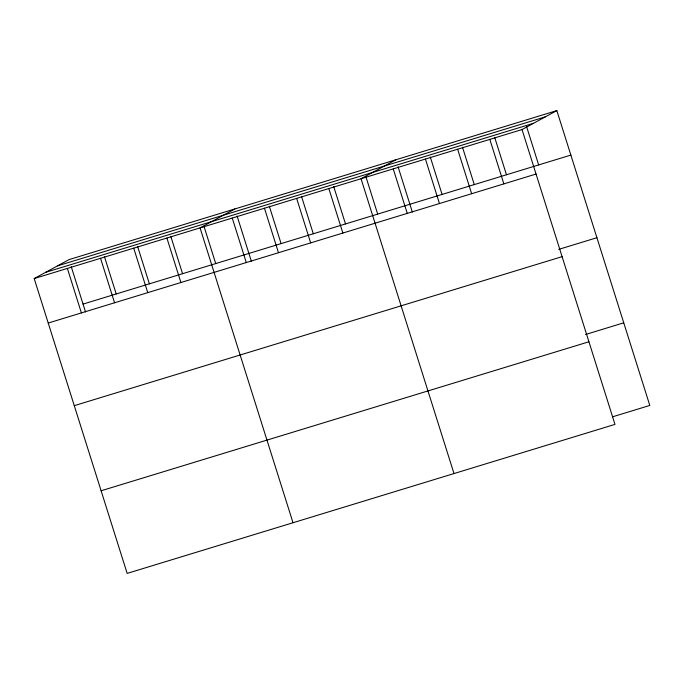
<?xml version="1.0" encoding="UTF-8"?>
<svg xmlns="http://www.w3.org/2000/svg" width="684" height="684" viewBox="0 0 684 684"><rect width="100%" height="100%" fill="white"/><g stroke="black" fill="none" stroke-linecap="round" stroke-linejoin="round"><path stroke-width="1.03" d="M556.836 110.603L522.02 129.55L614.984 424.388L127.164 573.397L34.2 278.559L69.016 259.612L556.836 110.603L649.8 405.441L612.573 416.812M234.877 208.953L200.061 227.9L293.017 522.73M395.856 159.782L361.041 178.721L454.005 473.559M57.524 265.862L545.353 116.861M45.691 272.309L533.511 123.3M34.2 278.559L522.02 129.55M83.046 304.098L570.866 155.097M48.231 323.045L536.051 174.044M558.683 249.386L596.918 237.707M74.274 405.663L562.094 256.654M585.521 334.502L623.748 322.822M101.112 490.779L588.933 341.769M526.552 126.506L538.667 164.929M494.677 137.356L506.476 174.762M489.821 139.382L503.851 183.876M462.478 147.188L474.277 184.595M457.63 149.223L471.652 193.709M430.287 157.021L442.078 194.436M425.431 159.056L439.461 203.541M398.088 166.853L412.366 212.134M393.24 168.888L407.262 213.374M365.897 176.694L377.688 214.101M333.698 186.527L345.497 223.933M328.842 188.562L342.872 233.047M301.499 196.359L313.298 233.774M296.651 198.394L310.673 242.88M269.308 206.192L281.098 243.607M264.452 208.227L278.482 252.712M237.109 216.033L251.387 261.305M232.252 218.059L246.283 262.553M203.935 226.165L215.734 263.571M170.769 236.296L182.56 273.703M166.887 238.032L180.918 282.518M137.595 246.428L149.386 283.834M133.713 248.164L147.744 292.649M104.421 256.56L116.22 293.966M100.539 258.296L114.57 302.781M71.247 266.692L85.526 311.972M67.374 268.427L81.396 312.913"/></g></svg>
